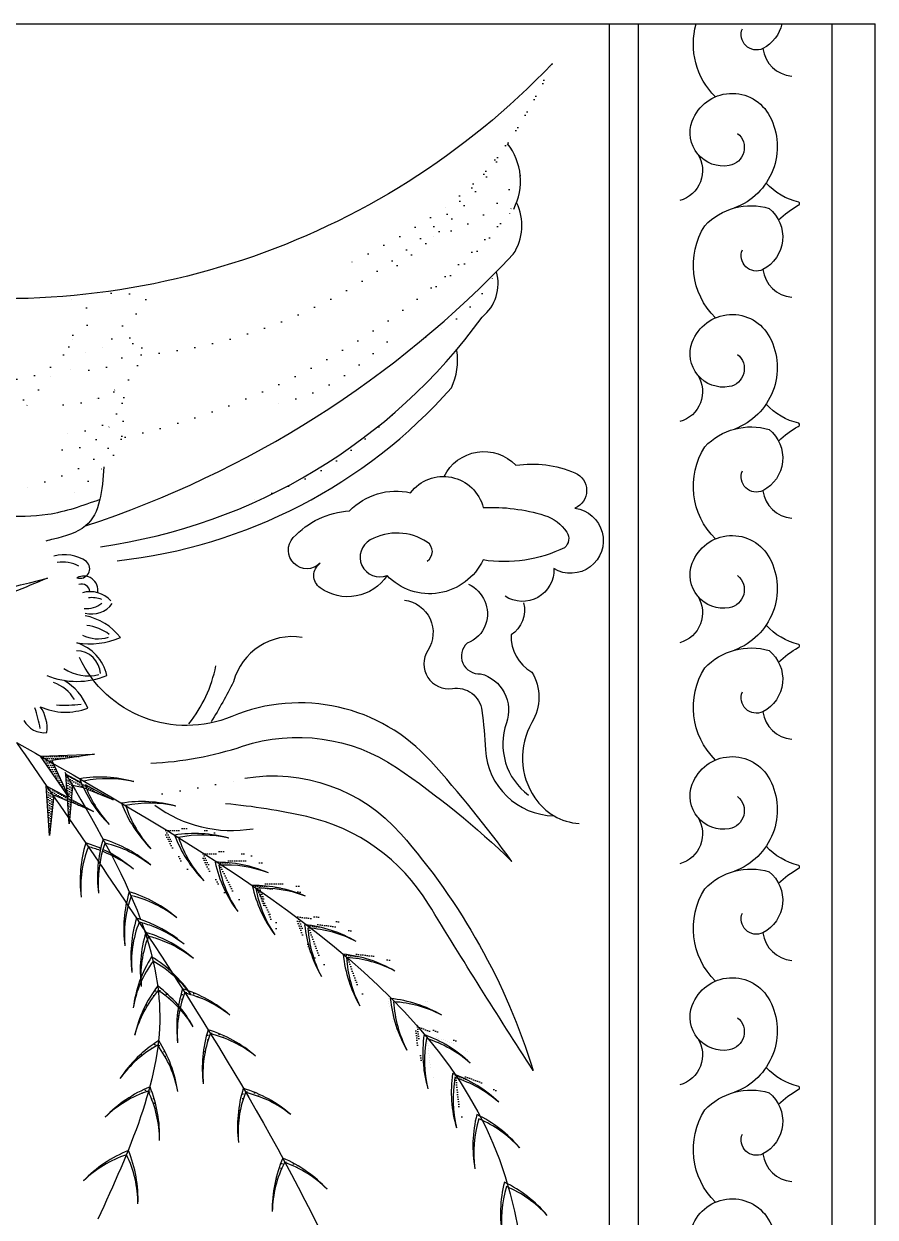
# Model space of a CAD drawing. Extents: x -66030 to 95157, y -13132 to 45879.
# Drawn here: x -37435 to -36842, y 40883 to 41715 of the extents above; entities that cross this region are included whole.
import ezdxf

# ---------------------------------------------------------------- set-up
doc = ezdxf.new("R2010")
doc.units = 0
doc.header["$LTSCALE"] = 100
doc.header["$MEASUREMENT"] = 0
doc.linetypes.add('DOT2', pattern=[0.125, 0, -0.125])
for name, color, linetype in [('3', 11, 'CONTINUOUS'), ('4', 121, 'CONTINUOUS'), ('7', 105, 'CONTINUOUS')]:
    doc.layers.add(name, color=color, linetype=linetype)

msp = doc.modelspace()

# ---------------------------------------------------------------- hatches: boundary and pattern name
at = {"layer": '3'}
h = msp.add_hatch(dxfattribs=at)
h.set_pattern_fill('DOTS', color=256, scale=24, style=0)
h.set_pattern_definition([(180, (-22481.9706, 35938.0947), (-0.75, 1.5), [0, -1.5])])
edge = h.paths.add_edge_path()
edge.add_line((-37385.97, 41206.09), (-37423.54, 41204.75))
edge.add_spline(control_points=[(-37423.54, 41204.75), (-37420.61, 41203.07), (-37417.68, 41201.39), (-37414.75, 41199.71)], knot_values=[17.314638, 17.314638, 17.314638, 17.314638, 26.346098, 26.346098, 26.346098, 26.346098], degree=3, periodic=0)
edge.add_line((-37414.75, 41199.71), (-37415.69, 41201.76))
edge.add_line((-37415.69, 41201.76), (-37385.97, 41206.09))
edge = h.paths.add_edge_path()
edge.add_spline(control_points=[(-37414.75, 41199.71), (-37417.68, 41201.39), (-37420.61, 41203.07), (-37423.54, 41204.75)], knot_values=[17.314638, 17.314638, 17.314638, 17.314638, 26.346098, 26.346098, 26.346098, 26.346098], degree=3, periodic=0)
edge.add_line((-37423.54, 41204.75), (-37403.97, 41176.09))
edge.add_line((-37403.97, 41176.09), (-37414.75, 41199.71))
h = msp.add_hatch(dxfattribs=at)
h.set_pattern_fill('DOTS', color=256, scale=24, angle=30.60133, style=0)
h.set_pattern_definition([(149.398669, (-27226.3515, 29052.9089), (0.11804447, 1.67289136), [0, -1.5])])
edge = h.paths.add_edge_path()
edge.add_line((-37400.73, 41185.69), (-37400.96, 41183.44))
edge.add_spline(control_points=[(-37400.96, 41183.44), (-37402.63, 41186.38), (-37404.3, 41189.32), (-37405.96, 41192.25)], knot_values=[21.643298, 21.643298, 21.643298, 21.643298, 32.932622, 32.932622, 32.932622, 32.932622], degree=3, periodic=0)
edge.add_line((-37405.96, 41192.25), (-37372.94, 41174.29))
edge.add_line((-37372.94, 41174.29), (-37400.73, 41185.69))
edge = h.paths.add_edge_path()
edge.add_line((-37400.96, 41183.44), (-37403.7, 41157.63))
edge.add_line((-37403.7, 41157.63), (-37405.96, 41192.25))
edge.add_spline(control_points=[(-37405.96, 41192.25), (-37404.3, 41189.32), (-37402.63, 41186.38), (-37400.96, 41183.44)], knot_values=[21.643298, 21.643298, 21.643298, 21.643298, 32.932622, 32.932622, 32.932622, 32.932622], degree=3, periodic=0)
h = msp.add_hatch(dxfattribs=at)
h.set_pattern_fill('DOTS', color=256, scale=24, angle=30.60133, style=0)
h.set_pattern_definition([(149.398669, (-27240.0306, 29044.8637), (0.11804447, 1.67289136), [0, -1.5])])
edge = h.paths.add_edge_path()
edge.add_line((-37414.41, 41177.64), (-37414.64, 41175.4))
edge.add_spline(control_points=[(-37414.64, 41175.4), (-37416.31, 41178.33), (-37417.97, 41181.27), (-37419.64, 41184.21)], knot_values=[21.643298, 21.643298, 21.643298, 21.643298, 32.932622, 32.932622, 32.932622, 32.932622], degree=3, periodic=0)
edge.add_line((-37419.64, 41184.21), (-37386.62, 41166.24))
edge.add_line((-37386.62, 41166.24), (-37414.41, 41177.64))
edge = h.paths.add_edge_path()
edge.add_line((-37414.64, 41175.4), (-37417.38, 41149.58))
edge.add_line((-37417.38, 41149.58), (-37419.64, 41184.21))
edge.add_spline(control_points=[(-37419.64, 41184.21), (-37417.97, 41181.27), (-37416.31, 41178.33), (-37414.64, 41175.4)], knot_values=[21.643298, 21.643298, 21.643298, 21.643298, 32.932622, 32.932622, 32.932622, 32.932622], degree=3, periodic=0)
h = msp.add_hatch(dxfattribs=at)
h.set_pattern_fill('DOTS', color=256, scale=24, style=0)
h.set_pattern_definition([(180, (-22452.471, 35919.4112), (-0.75, 1.5), [0, -1.5])])
edge = h.paths.add_edge_path()
edge.add_arc((-37218.28, 41155.7), 83.82, 198.26857, 198.37252)
edge.add_spline(control_points=[(-37297.83, 41129.28), (-37298.79, 41129.87), (-37299.75, 41130.47), (-37300.72, 41131.06)], knot_values=[143.500946, 143.500946, 143.500946, 143.500946, 147.381774, 147.381774, 147.381774, 147.381774], degree=3, periodic=0)
edge.add_arc((-37286.66, 41041.97), 90.19, 434.74373, 458.96341, ccw=False)
edge.add_arc((-37281.42, 41046.98), 84.07, 437.29076, 461.28657)
edge = h.paths.add_edge_path()
edge.add_arc((-37216.32, 41162.87), 90.19, 200.64896, 224.86864, ccw=False)
edge.add_spline(control_points=[(-37300.72, 41131.06), (-37299.75, 41130.47), (-37298.79, 41129.87), (-37297.83, 41129.28)], knot_values=[143.500946, 143.500946, 143.500946, 143.500946, 147.381774, 147.381774, 147.381774, 147.381774], degree=3, periodic=0)
edge.add_arc((-37218.28, 41155.7), 83.82, 198.37252, 222.3398)
edge = h.paths.add_edge_path()
edge.add_spline(control_points=[(-37334.77, 41151.65), (-37335.72, 41152.21), (-37336.67, 41152.78), (-37337.62, 41153.34)], knot_values=[94.626759, 94.626759, 94.626759, 94.626759, 98.362164, 98.362164, 98.362164, 98.362164], degree=3, periodic=0)
edge.add_arc((-37323.57, 41064.25), 90.19, 434.74373, 458.96341, ccw=False)
edge.add_arc((-37318.33, 41069.26), 84.07, 437.29076, 461.31908)
edge = h.paths.add_edge_path()
edge.add_spline(control_points=[(-37337.62, 41153.34), (-37336.67, 41152.78), (-37335.72, 41152.21), (-37334.77, 41151.65)], knot_values=[94.626759, 94.626759, 94.626759, 94.626759, 98.362164, 98.362164, 98.362164, 98.362164], degree=3, periodic=0)
edge.add_arc((-37255.18, 41177.97), 83.82, 198.30175, 222.3398)
edge.add_arc((-37253.22, 41185.15), 90.19, 200.64896, 224.86864, ccw=False)
h = msp.add_hatch(dxfattribs=at)
h.set_pattern_fill('DOTS', color=256, scale=24, style=0)
h.set_pattern_definition([(180, (-22426.6256, 35903.2132), (-0.75, 1.5), [0, -1.5])])
edge = h.paths.add_edge_path()
edge.add_arc((-37192.44, 41139.5), 83.82, 198.26857, 198.37252)
edge.add_spline(control_points=[(-37271.98, 41113.08), (-37272.95, 41113.67), (-37273.91, 41114.27), (-37274.87, 41114.87)], knot_values=[143.500946, 143.500946, 143.500946, 143.500946, 147.381774, 147.381774, 147.381774, 147.381774], degree=3, periodic=0)
edge.add_arc((-37260.82, 41025.77), 90.19, 434.74373, 458.96341, ccw=False)
edge.add_arc((-37255.58, 41030.78), 84.07, 437.29076, 461.28657)
edge = h.paths.add_edge_path()
edge.add_arc((-37190.47, 41146.67), 90.19, 200.64896, 224.86864, ccw=False)
edge.add_spline(control_points=[(-37274.87, 41114.87), (-37273.91, 41114.27), (-37272.95, 41113.67), (-37271.98, 41113.08)], knot_values=[143.500946, 143.500946, 143.500946, 143.500946, 147.381774, 147.381774, 147.381774, 147.381774], degree=3, periodic=0)
edge.add_arc((-37192.44, 41139.5), 83.82, 198.37252, 222.3398)
edge = h.paths.add_edge_path()
edge.add_spline(control_points=[(-37308.92, 41135.45), (-37309.87, 41136.02), (-37310.82, 41136.58), (-37311.77, 41137.14)], knot_values=[94.626759, 94.626759, 94.626759, 94.626759, 98.362164, 98.362164, 98.362164, 98.362164], degree=3, periodic=0)
edge.add_arc((-37297.72, 41048.05), 90.19, 434.74373, 458.96341, ccw=False)
edge.add_arc((-37292.48, 41053.06), 84.07, 437.29076, 461.31908)
edge = h.paths.add_edge_path()
edge.add_spline(control_points=[(-37311.77, 41137.14), (-37310.82, 41136.58), (-37309.87, 41136.02), (-37308.92, 41135.45)], knot_values=[94.626759, 94.626759, 94.626759, 94.626759, 98.362164, 98.362164, 98.362164, 98.362164], degree=3, periodic=0)
edge.add_arc((-37229.34, 41161.78), 83.82, 198.30175, 222.3398)
edge.add_arc((-37227.38, 41168.95), 90.19, 200.64896, 224.86864, ccw=False)
h = msp.add_hatch(dxfattribs=at)
h.set_pattern_fill('DOTS', color=256, scale=24, angle=6.68153, style=0)
h.set_pattern_definition([(173.318469, (-23097.316, 34183.5413), (-0.57038027, 1.57707525), [0, -1.5])])
edge = h.paths.add_edge_path()
edge.add_arc((-37153.59, 41102.27), 83.82, 191.58704, 191.69099)
edge.add_spline(control_points=[(-37235.68, 41085.29), (-37236.56, 41085.99), (-37237.45, 41086.7), (-37238.34, 41087.4)], knot_values=[143.500946, 143.500946, 143.500946, 143.500946, 147.381774, 147.381774, 147.381774, 147.381774], degree=3, periodic=0)
edge.add_arc((-37234.74, 40997.28), 90.19, 428.0622, 452.28188, ccw=False)
edge.add_arc((-37228.96, 41001.64), 84.07, 430.60923, 454.60504)
edge = h.paths.add_edge_path()
edge.add_arc((-37150.81, 41109.17), 90.19, 193.96743, 218.18711, ccw=False)
edge.add_spline(control_points=[(-37238.34, 41087.4), (-37237.45, 41086.7), (-37236.56, 41085.99), (-37235.68, 41085.29)], knot_values=[143.500946, 143.500946, 143.500946, 143.500946, 147.381774, 147.381774, 147.381774, 147.381774], degree=3, periodic=0)
edge.add_arc((-37153.59, 41102.27), 83.82, 191.69099, 215.65827)
edge = h.paths.add_edge_path()
edge.add_spline(control_points=[(-37269.76, 41111.81), (-37270.64, 41112.48), (-37271.52, 41113.15), (-37272.4, 41113.82)], knot_values=[94.626759, 94.626759, 94.626759, 94.626759, 98.362164, 98.362164, 98.362164, 98.362164], degree=3, periodic=0)
edge.add_arc((-37268.81, 41023.7), 90.19, 428.0622, 452.28188, ccw=False)
edge.add_arc((-37263.02, 41028.06), 84.07, 430.60923, 454.63754)
edge = h.paths.add_edge_path()
edge.add_spline(control_points=[(-37272.4, 41113.82), (-37271.52, 41113.15), (-37270.64, 41112.48), (-37269.76, 41111.81)], knot_values=[94.626759, 94.626759, 94.626759, 94.626759, 98.362164, 98.362164, 98.362164, 98.362164], degree=3, periodic=0)
edge.add_arc((-37187.66, 41128.69), 83.82, 191.62021, 215.65827)
edge.add_arc((-37184.87, 41135.59), 90.19, 193.96743, 218.18711, ccw=False)
h = msp.add_hatch(dxfattribs=at)
h.set_pattern_fill('DOTS', color=256, scale=24, angle=6.68153, style=0)
h.set_pattern_definition([(173.318469, (-23070.4607, 34162.9708), (-0.57038027, 1.57707525), [0, -1.5])])
edge = h.paths.add_edge_path()
edge.add_arc((-37126.74, 41081.7), 83.82, 191.58704, 191.69099)
edge.add_spline(control_points=[(-37208.82, 41064.72), (-37209.71, 41065.42), (-37210.59, 41066.12), (-37211.48, 41066.83)], knot_values=[143.500946, 143.500946, 143.500946, 143.500946, 147.381774, 147.381774, 147.381774, 147.381774], degree=3, periodic=0)
edge.add_arc((-37207.89, 40976.71), 90.19, 428.0622, 452.28188, ccw=False)
edge.add_arc((-37202.1, 40981.07), 84.07, 430.60923, 454.60504)
edge = h.paths.add_edge_path()
edge.add_arc((-37123.95, 41088.6), 90.19, 193.96743, 218.18711, ccw=False)
edge.add_spline(control_points=[(-37211.48, 41066.83), (-37210.59, 41066.12), (-37209.71, 41065.42), (-37208.82, 41064.72)], knot_values=[143.500946, 143.500946, 143.500946, 143.500946, 147.381774, 147.381774, 147.381774, 147.381774], degree=3, periodic=0)
edge.add_arc((-37126.74, 41081.7), 83.82, 191.69099, 215.65827)
edge = h.paths.add_edge_path()
edge.add_spline(control_points=[(-37242.9, 41091.24), (-37243.78, 41091.91), (-37244.66, 41092.58), (-37245.54, 41093.25)], knot_values=[94.626759, 94.626759, 94.626759, 94.626759, 98.362164, 98.362164, 98.362164, 98.362164], degree=3, periodic=0)
edge.add_arc((-37241.95, 41003.13), 90.19, 428.0622, 452.28188, ccw=False)
edge.add_arc((-37236.16, 41007.49), 84.07, 430.60923, 454.63754)
edge = h.paths.add_edge_path()
edge.add_spline(control_points=[(-37245.54, 41093.25), (-37244.66, 41092.58), (-37243.78, 41091.91), (-37242.9, 41091.24)], knot_values=[94.626759, 94.626759, 94.626759, 94.626759, 98.362164, 98.362164, 98.362164, 98.362164], degree=3, periodic=0)
edge.add_arc((-37160.8, 41108.12), 83.82, 191.62021, 215.65827)
edge.add_arc((-37158.02, 41115.02), 90.19, 193.96743, 218.18711, ccw=False)
h = msp.add_hatch(dxfattribs=at)
h.set_pattern_fill('DOTS', color=256, scale=48, angle=-6.31008, style=0)
h.set_pattern_definition([(186.310077, (-22014.153, 37620.2256), (-1.8206398, 2.81696125), [0, -3])])
edge = h.paths.add_edge_path()
edge.add_arc((-37270.1, 40990.1), 90.19, 502.82179, 527.04147, ccw=False)
edge.add_spline(control_points=[(-37341.97, 41044.61), (-37341.86, 41043.78), (-37341.73, 41042.7), (-37341.61, 41041.63), (-37341.58, 41041.38)], knot_values=[224.43143, 224.43143, 224.43143, 224.43143, 227.749414, 228.726284, 228.726284, 228.726284, 228.726284], degree=3, periodic=0)
edge.add_arc((-37280.66, 40989.3), 80.15, 499.4721, 524.78883)
edge = h.paths.add_edge_path()
edge.add_spline(control_points=[(-37341.58, 41041.38), (-37341.61, 41041.63), (-37341.73, 41042.7), (-37341.86, 41043.78), (-37341.97, 41044.61)], knot_values=[224.43143, 224.43143, 224.43143, 224.43143, 225.4083, 228.726284, 228.726284, 228.726284, 228.726284], degree=3, periodic=0)
edge.add_arc((-37396.07, 40972.44), 90.19, 388.92144, 413.14112, ccw=False)
edge.add_arc((-37384.33, 40975.62), 78.44, 391.03637, 416.9714)
h = msp.add_hatch(dxfattribs=at)
h.set_pattern_fill('DOTS', color=256, scale=48, angle=-26.21502, style=0)
h.set_pattern_definition([(206.215019, (-21746.671, 43041.233), (-2.670937, 2.0288163), [0, -3])])
edge = h.paths.add_edge_path()
edge.add_arc((-37238.52, 41015.74), 90.19, 522.72673, 546.94641, ccw=False)
edge.add_spline(control_points=[(-37324.65, 41042.52), (-37324.26, 41041.78), (-37323.77, 41040.81), (-37323.29, 41039.84), (-37323.19, 41039.62)], knot_values=[224.43143, 224.43143, 224.43143, 224.43143, 227.749414, 228.726284, 228.726284, 228.726284, 228.726284], degree=3, periodic=0)
edge.add_arc((-37248.17, 41011.39), 80.15, 519.37704, 544.69377)
edge = h.paths.add_edge_path()
edge.add_spline(control_points=[(-37323.19, 41039.62), (-37323.29, 41039.84), (-37323.77, 41040.81), (-37324.26, 41041.78), (-37324.65, 41042.52)], knot_values=[224.43143, 224.43143, 224.43143, 224.43143, 225.4083, 228.726284, 228.726284, 228.726284, 228.726284], degree=3, periodic=0)
edge.add_arc((-37350.95, 40956.25), 90.19, 408.82638, 433.04606, ccw=False)
edge.add_arc((-37341, 40963.23), 78.44, 410.94131, 436.87634)
h = msp.add_hatch(dxfattribs=at)
h.set_pattern_fill('DOTS', color=256, scale=48, angle=-26.21502, style=0)
h.set_pattern_definition([(206.215019, (-21728.8413, 43012.7833), (-2.670937, 2.0288163), [0, -3])])
edge = h.paths.add_edge_path()
edge.add_arc((-37220.69, 40987.29), 90.19, 522.72673, 546.94641, ccw=False)
edge.add_spline(control_points=[(-37306.82, 41014.07), (-37306.43, 41013.33), (-37305.94, 41012.36), (-37305.47, 41011.39), (-37305.36, 41011.17)], knot_values=[224.43143, 224.43143, 224.43143, 224.43143, 227.749414, 228.726284, 228.726284, 228.726284, 228.726284], degree=3, periodic=0)
edge.add_arc((-37230.34, 40982.94), 80.15, 519.37704, 544.69377)
edge = h.paths.add_edge_path()
edge.add_spline(control_points=[(-37305.36, 41011.17), (-37305.47, 41011.39), (-37305.94, 41012.36), (-37306.43, 41013.33), (-37306.82, 41014.07)], knot_values=[224.43143, 224.43143, 224.43143, 224.43143, 225.4083, 228.726284, 228.726284, 228.726284, 228.726284], degree=3, periodic=0)
edge.add_arc((-37333.12, 40927.8), 90.19, 408.82638, 433.04606, ccw=False)
edge.add_arc((-37323.17, 40934.78), 78.44, 410.94131, 436.87634)
h = msp.add_hatch(dxfattribs=at)
h.set_pattern_fill('DOTS', color=256, scale=24, angle=20.44875, style=0)
h.set_pattern_definition([(159.55125, (-25043.508, 30912.5485), (-0.17868468, 1.66750466), [0, -1.5])])
edge = h.paths.add_edge_path()
edge.add_arc((-37049.45, 40977.59), 83.82, 177.81982, 177.92377)
edge.add_spline(control_points=[(-37133.22, 40980.63), (-37133.91, 40981.52), (-37134.61, 40982.42), (-37135.3, 40983.31)], knot_values=[143.500946, 143.500946, 143.500946, 143.500946, 147.381774, 147.381774, 147.381774, 147.381774], degree=3, periodic=0)
edge.add_arc((-37153.26, 40894.92), 90.19, 414.29498, 438.51466, ccw=False)
edge.add_arc((-37146.6, 40897.79), 84.07, 416.84201, 440.83782)
edge = h.paths.add_edge_path()
edge.add_arc((-37045.11, 40983.63), 90.19, 180.20021, 204.41989, ccw=False)
edge.add_spline(control_points=[(-37135.3, 40983.31), (-37134.61, 40982.42), (-37133.91, 40981.52), (-37133.22, 40980.63)], knot_values=[143.500946, 143.500946, 143.500946, 143.500946, 147.381774, 147.381774, 147.381774, 147.381774], degree=3, periodic=0)
edge.add_arc((-37049.45, 40977.59), 83.82, 177.92377, 201.89105)
edge = h.paths.add_edge_path()
edge.add_spline(control_points=[(-37160.01, 41014.5), (-37160.71, 41015.36), (-37161.4, 41016.22), (-37162.09, 41017.08)], knot_values=[94.626759, 94.626759, 94.626759, 94.626759, 98.362164, 98.362164, 98.362164, 98.362164], degree=3, periodic=0)
edge.add_arc((-37180.05, 40928.69), 90.19, 414.29498, 438.51466, ccw=False)
edge.add_arc((-37173.4, 40931.55), 84.07, 416.84201, 440.87033)
edge = h.paths.add_edge_path()
edge.add_spline(control_points=[(-37162.09, 41017.08), (-37161.4, 41016.22), (-37160.71, 41015.36), (-37160.01, 41014.5)], knot_values=[94.626759, 94.626759, 94.626759, 94.626759, 98.362164, 98.362164, 98.362164, 98.362164], degree=3, periodic=0)
edge.add_arc((-37076.25, 41011.36), 83.82, 177.853, 201.89105)
edge.add_arc((-37071.9, 41017.39), 90.19, 180.20021, 204.41989, ccw=False)
h = msp.add_hatch(dxfattribs=at)
h.set_pattern_fill('DOTS', color=256, scale=48, angle=14.15854, style=0)
h.set_pattern_definition([(165.841459, (-24178.6518, 32438.2358), (-0.7206164, 3.27577656), [0, -3])])
edge = h.paths.add_edge_path()
edge.add_arc((-37292.97, 40930.27), 90.19, 482.35317, 506.57285, ccw=False)
edge.add_spline(control_points=[(-37341.24, 41006.46), (-37341.43, 41005.65), (-37341.68, 41004.6), (-37341.94, 41003.54), (-37342, 41003.31)], knot_values=[224.43143, 224.43143, 224.43143, 224.43143, 227.749414, 228.726284, 228.726284, 228.726284, 228.726284], degree=3, periodic=0)
edge.add_arc((-37303.14, 40933.21), 80.15, 479.00348, 504.32021)
edge = h.paths.add_edge_path()
edge.add_spline(control_points=[(-37342, 41003.31), (-37341.94, 41003.54), (-37341.68, 41004.6), (-37341.43, 41005.65), (-37341.24, 41006.46)], knot_values=[224.43143, 224.43143, 224.43143, 224.43143, 225.4083, 228.726284, 228.726284, 228.726284, 228.726284], degree=3, periodic=0)
edge.add_arc((-37417.16, 40957.77), 90.19, 368.45282, 392.6725, ccw=False)
edge.add_arc((-37405.06, 40956.65), 78.44, 370.56775, 396.50278)
h = msp.add_hatch(dxfattribs=at)
h.set_pattern_fill('DOTS', color=256, scale=48, angle=24.64507, style=0)
h.set_pattern_definition([(155.354935, (-25963.983, 30153.459), (-0.1123752, 3.35221894), [0, -3])])
edge = h.paths.add_edge_path()
edge.add_arc((-37313.68, 40890.52), 90.19, 471.86664, 496.08632, ccw=False)
edge.add_spline(control_points=[(-37347.27, 40974.22), (-37347.61, 40973.46), (-37348.05, 40972.47), (-37348.5, 40971.48), (-37348.6, 40971.26)], knot_values=[224.43143, 224.43143, 224.43143, 224.43143, 227.749414, 228.726284, 228.726284, 228.726284, 228.726284], degree=3, periodic=0)
edge.add_arc((-37323.15, 40895.26), 80.15, 468.51695, 493.83369)
edge = h.paths.add_edge_path()
edge.add_spline(control_points=[(-37348.6, 40971.26), (-37348.5, 40971.48), (-37348.05, 40972.47), (-37347.61, 40973.46), (-37347.27, 40974.22)], knot_values=[224.43143, 224.43143, 224.43143, 224.43143, 225.4083, 228.726284, 228.726284, 228.726284, 228.726284], degree=3, periodic=0)
edge.add_arc((-37430.79, 40940.17), 90.19, 357.9663, 382.18598, ccw=False)
edge.add_arc((-37419.09, 40936.85), 78.44, 360.08123, 386.01626)
h = msp.add_hatch(dxfattribs=at)
h.set_pattern_fill('DOTS', color=256, scale=48, angle=-26.21502, style=0)
h.set_pattern_definition([(206.215019, (-21704.303, 42971.9532), (-2.670937, 2.0288163), [0, -3])])
edge = h.paths.add_edge_path()
edge.add_arc((-37196.16, 40946.46), 90.19, 522.72673, 546.94641, ccw=False)
edge.add_spline(control_points=[(-37282.28, 40973.24), (-37281.9, 40972.5), (-37281.41, 40971.53), (-37280.93, 40970.56), (-37280.82, 40970.34)], knot_values=[224.43143, 224.43143, 224.43143, 224.43143, 227.749414, 228.726284, 228.726284, 228.726284, 228.726284], degree=3, periodic=0)
edge.add_arc((-37205.81, 40942.11), 80.15, 519.37704, 544.69377)
edge = h.paths.add_edge_path()
edge.add_spline(control_points=[(-37280.82, 40970.34), (-37280.93, 40970.56), (-37281.41, 40971.53), (-37281.9, 40972.5), (-37282.28, 40973.24)], knot_values=[224.43143, 224.43143, 224.43143, 224.43143, 225.4083, 228.726284, 228.726284, 228.726284, 228.726284], degree=3, periodic=0)
edge.add_arc((-37308.58, 40886.97), 90.19, 408.82638, 433.04606, ccw=False)
edge.add_arc((-37298.63, 40893.95), 78.44, 410.94131, 436.87634)
h = msp.add_hatch(dxfattribs=at)
h.set_pattern_fill('DOTS', color=256, scale=48, angle=-20.20222, style=0)
h.set_pattern_definition([(200.20222, (-21553.156, 41280.4877), (-2.44372316, 2.29743707), [0, -3])])
edge = h.paths.add_edge_path()
edge.add_arc((-37171.95, 40888.92), 90.19, 516.71393, 540.93361, ccw=False)
edge.add_spline(control_points=[(-37254.8, 40924.57), (-37254.49, 40923.79), (-37254.11, 40922.78), (-37253.73, 40921.77), (-37253.65, 40921.53)], knot_values=[224.43143, 224.43143, 224.43143, 224.43143, 227.749414, 228.726284, 228.726284, 228.726284, 228.726284], degree=3, periodic=0)
edge.add_arc((-37182.01, 40885.6), 80.15, 513.36424, 538.68097)
edge = h.paths.add_edge_path()
edge.add_spline(control_points=[(-37253.65, 40921.53), (-37253.73, 40921.77), (-37254.11, 40922.78), (-37254.49, 40923.79), (-37254.8, 40924.57)], knot_values=[224.43143, 224.43143, 224.43143, 224.43143, 225.4083, 228.726284, 228.726284, 228.726284, 228.726284], degree=3, periodic=0)
edge.add_arc((-37289.99, 40841.53), 90.19, 402.81358, 427.03327, ccw=False)
edge.add_arc((-37279.36, 40847.43), 78.44, 404.92852, 430.86355)

# ---------------------------------------------------------------- linework, layer by layer
at = {"layer": '3', "linetype": 'ByBlock'}
for p, q in [((-37007.02, 39815.29), (-37007.02, 41715.29)), ((-36872.02, 39315.29), (-36872.02, 41715.29))]:
    msp.add_line(p, q, dxfattribs=at)
at = {"layer": '3'}
for p, q in [((-37181.45, 41037.27), (-37181.45, 41037.27)), ((-37180.05, 41036.75), (-37180.05, 41036.75)), ((-37181.27, 41035.6), (-37181.27, 41035.6)), ((-37181.09, 41033.94), (-37181.09, 41033.94)), ((-37180.91, 41032.27), (-37180.91, 41032.27)), ((-37180.74, 41030.6), (-37180.74, 41030.6)), ((-37179.87, 41035.08), (-37179.87, 41035.08)), ((-37155.46, 41033.98), (-37155.46, 41033.98)), ((-37154.06, 41033.46), (-37154.06, 41033.46)), ((-37178.62, 41023.41), (-37178.62, 41023.41)), ((-37178.44, 41021.74), (-37178.44, 41021.74)), ((-37178.26, 41020.07), (-37178.26, 41020.07)), ((-37176.14, 41012.88), (-37176.14, 41012.88)), ((-37154.19, 41009.5), (-37154.19, 41009.5)), ((-37154.01, 41007.83), (-37154.01, 41007.83)), ((-37153.83, 41006.16), (-37153.83, 41006.16)), ((-37153.65, 41004.49), (-37153.65, 41004.49)), ((-37153.47, 41002.83), (-37153.47, 41002.83)), ((-37152.78, 41008.97), (-37152.78, 41008.97)), ((-37151.38, 41008.45), (-37151.38, 41008.45)), ((-37149.97, 41007.92), (-37149.97, 41007.92)), ((-37148.57, 41007.4), (-37148.57, 41007.4)), ((-37147.34, 41008.54), (-37147.34, 41008.54)), ((-37147.16, 41006.88), (-37147.16, 41006.88)), ((-37145.93, 41008.02), (-37145.93, 41008.02)), ((-37144.53, 41007.5), (-37144.53, 41007.5)), ((-37143.12, 41006.97), (-37143.12, 41006.97)), ((-37141.72, 41006.45), (-37141.72, 41006.45)), ((-37140.31, 41005.92), (-37140.31, 41005.92)), ((-37138.91, 41005.4), (-37138.91, 41005.4)), ((-37137.5, 41004.88), (-37137.5, 41004.88)), ((-37136.09, 41004.35), (-37136.09, 41004.35)), ((-37153.29, 41001.16), (-37153.29, 41001.16)), ((-37153.11, 40999.49), (-37153.11, 40999.49)), ((-37152.94, 40997.82), (-37152.94, 40997.82)), ((-37152.76, 40996.16), (-37152.76, 40996.16)), ((-37152.58, 40994.49), (-37152.58, 40994.49)), ((-37127.48, 40999.54), (-37127.48, 40999.54)), ((-37126.08, 40999.02), (-37126.08, 40999.02)), ((-37152.4, 40992.82), (-37152.4, 40992.82)), ((-37152.22, 40991.15), (-37152.22, 40991.15)), ((-37152.04, 40989.49), (-37152.04, 40989.49)), ((-37151.86, 40987.82), (-37151.86, 40987.82)), ((-37149.74, 40980.62), (-37149.74, 40980.62))]:
    msp.add_line(p, q, dxfattribs=at)
at = {"layer": '3', "linetype": 'ByBlock'}
for points in [[(-36953.31, 41664.45, -0.274307), (-36966.71, 41715.29)], [(-36907.02, 41715.29, -0.221563), (-36920.22, 41698.09, -0.684593), (-36934.52, 41711.9)], [(-36937.82, 41638.93, -0.640234), (-36943.77, 41616.5, -0.57945), (-36969.53, 41647.51, -0.650063), (-36915.36, 41650.8, -0.450658), (-36939.98, 41586.96)], [(-36965.63, 41624.54, -0.499383), (-36978.11, 41592.09)], [(-36909.3, 41578.56, -0.063562), (-36895.55, 41588.79, 0.662483), (-36895.21, 41590.96, -0.150211), (-36917.99, 41604.3)], [(-36953.31, 41510.34, -0.352919), (-36960.71, 41574.58, -0.28373), (-36915.84, 41586.6, -0.538728), (-36920.22, 41543.97, -0.684593), (-36934.52, 41557.78)], [(-36937.82, 41484.81, -0.640234), (-36943.77, 41462.38, -0.57945), (-36969.53, 41493.39, -0.650063), (-36915.36, 41496.69, -0.450658), (-36939.98, 41432.84)], [(-36965.63, 41470.42, -0.499383), (-36978.11, 41437.97)], [(-36909.3, 41424.44, -0.063562), (-36895.55, 41434.67, 0.662483), (-36895.21, 41436.84, -0.150211), (-36917.99, 41450.18)], [(-36953.31, 41356.22, -0.352919), (-36960.71, 41420.46, -0.28373), (-36915.84, 41432.49, -0.538728), (-36920.22, 41389.85, -0.684593), (-36934.52, 41403.66)], [(-37142.37, 41399.75, -0.521193), (-37092.33, 41407.59, -0.139491), (-37051.25, 41402.34, -0.659865), (-37051.25, 41377.62, -1.230688), (-37065.92, 41335.52, -0.615141), (-37099.83, 41316.29)], [(-37154.13, 41340.79, 0.539459), (-37154.13, 41354, 0.277953), (-37193.8, 41355.55, 0.937698), (-37182.13, 41330.69, -0.427407), (-37228.8, 41322.14, -0.510544), (-37228.8, 41339.23, -0.978179), (-37247.47, 41357.1, -0.194339), (-37208.36, 41375.78, -0.26096), (-37165.77, 41388.42, -0.629049), (-37115.13, 41378.08, -0.087167), (-37072.46, 41372.64, -0.172879), (-37056.9, 41360.99, -0.380736), (-37058.46, 41350.11, -0.155744), (-37115.24, 41341.57, -0.525493), (-37182.13, 41330.69)], [(-36937.82, 41330.69, -0.640234), (-36943.77, 41308.26, -0.57945), (-36969.53, 41339.27, -0.650063), (-36915.36, 41342.57, -0.450658), (-36939.98, 41278.72)], [(-37125.47, 41324.72, -0.385537), (-37113.47, 41296.48, -0.229756), (-37126.32, 41283.64, 0.716813), (-37116.9, 41262.25, -0.4365), (-37098.91, 41228.02, 0.328983), (-37083.48, 41177.52)], [(-37170.02, 41313.6, -0.552292), (-37153.74, 41278.51, 0.646844), (-37136.61, 41251.98, -0.419237), (-37116.04, 41236.57, -0.020155), (-37113.47, 41209.19, 0.393976), (-37065.76, 41163.21)], [(-37087, 41311.72, -0.325349), (-37095.75, 41289.34, 0.27927), (-37081.35, 41263.45, -0.281055), (-37081.35, 41228.22, 0.285186), (-37079.19, 41175.72, 0.227788), (-37048.24, 41157.75)], [(-36965.63, 41316.3, -0.499383), (-36978.11, 41283.85)], [(-36909.3, 41270.33, -0.063562), (-36895.55, 41280.55, 0.662483), (-36895.21, 41282.73, -0.150211), (-36917.99, 41296.06)], [(-36953.31, 41202.1, -0.352919), (-36960.71, 41266.34, -0.28373), (-36915.84, 41278.37, -0.538728), (-36920.22, 41235.73, -0.684593), (-36934.52, 41249.54)], [(-36937.82, 41176.58, -0.640234), (-36943.77, 41154.14, -0.57945), (-36969.53, 41185.15, -0.650063), (-36915.36, 41188.45, -0.450658), (-36939.98, 41124.6)], [(-36965.63, 41162.18, -0.499383), (-36978.11, 41129.73)], [(-36909.3, 41116.21, -0.063562), (-36895.55, 41126.43, 0.662483), (-36895.21, 41128.61, -0.150211), (-36917.99, 41141.95)], [(-36953.31, 41047.98, -0.352919), (-36960.71, 41112.23, -0.28373), (-36915.84, 41124.25, -0.538728), (-36920.22, 41081.62, -0.684593), (-36934.52, 41095.43)], [(-36937.82, 41022.46, -0.640234), (-36943.77, 41000.03, -0.57945), (-36969.53, 41031.03, -0.650063), (-36915.36, 41034.33, -0.450658), (-36939.98, 40970.49)], [(-36965.63, 41008.07, -0.499383), (-36978.11, 40975.62)], [(-36909.3, 40962.09, -0.063562), (-36895.55, 40972.32, 0.662483), (-36895.21, 40974.49, -0.150211), (-36917.99, 40987.83)], [(-36953.31, 40893.86, -0.352919), (-36960.71, 40958.11, -0.28373), (-36915.84, 40970.13, -0.538728), (-36920.22, 40927.5, -0.684593), (-36934.52, 40941.31)], [(-36937.82, 40868.34, -0.640234), (-36943.77, 40845.91, -0.57945), (-36969.53, 40876.92, -0.650063), (-36915.36, 40880.21, -0.450658), (-36939.98, 40816.37)]]:
    msp.add_lwpolyline(points, format="xyb", dxfattribs=at)
at = {"layer": '3'}
for points in [[(-37423.54, 41204.75), (-37385.97, 41206.09), (-37415.69, 41201.76), (-37403.97, 41176.09), (-37423.54, 41204.75)], [(-37405.96, 41192.25), (-37395.24, 41186.42)], [(-37393.64, 41182.78), (-37401.29, 41184.29), (-37403.7, 41157.63), (-37405.96, 41192.25)], [(-37419.64, 41184.21), (-37404.92, 41176.2)], [(-37404.75, 41173.68), (-37414.41, 41177.64), (-37417.38, 41149.58), (-37419.64, 41184.21)], [(-37392.6, 41184.98), (-37372.94, 41174.29), (-37391.39, 41181.85)], [(-37401.91, 41174.56), (-37386.62, 41166.24), (-37402.12, 41172.6)]]:
    msp.add_lwpolyline(points, dxfattribs=at)
at = {"layer": '3', "linetype": 'ByBlock'}
for centre, radius, start, end in [((-36898.29, 41700.94), 22.11, 187.41525, 265.12216), ((-36898.29, 41546.82), 22.11, 187.41525, 265.12216), ((-38642.02, 40090.96), 1320, 347.94519, 192.05481), ((-36898.29, 41392.7), 22.11, 187.41525, 265.12216), ((-36898.29, 41238.59), 22.11, 187.41525, 265.12216), ((-37290.45, 41243.08), 90.11, 233.57005, 279.56319), ((-36898.29, 41084.47), 22.11, 187.41525, 265.12216), ((-36898.29, 40930.35), 22.11, 187.41525, 265.12216)]:
    msp.add_arc(centre, radius, start, end, dxfattribs=at)
at = {"layer": '3', "linetype": 'DOT2'}
for centre, radius, start, end in [((-37383.52, 41830.39), 347.22, 274.96902, 335.68163), ((-37319.48, 41754.58), 253.02, 304.77572, 330.95588), ((-37477.64, 41929.58), 514.99, 282.68344, 318.18395), ((-37261.69, 41693.83), 197.65, 305.16092, 327.80868), ((-37197.44, 41592.38), 104.37, 293.74033, 330.47385), ((-37402.48, 41510.77), 12.64, 276.54668, 104.71487), ((-37443.38, 41513.55), 46, 242.59799, 342.56483), ((-37391.77, 41506.85), 20.72, 234.31348, 327.96872), ((-37457, 41496.11), 48.07, 251.54529, 340.18355), ((-37408.52, 41519.99), 70.24, 270.53416, 311.06305), ((-37484.9, 41487.07), 64.15, 267.64624, 333.10357), ((-37407.59, 41457.97), 39.6, 268.49199, 338.60251), ((-37697.08, 43345.79), 2196.65, 279.38702, 281.01576)]:
    msp.add_arc(centre, radius, start, end, dxfattribs=at)
at = {"layer": '3'}
for centre, radius, start, end in [((-37617.87, 42049.9), 720.82, 288.24294, 316.59945), ((-37408.57, 41314.52), 25.56, 62.89141, 97.56438), ((-37394.83, 41319.05), 5.69, 4.1168, 111.47626), ((-37391.61, 41325.16), 17.44, 264.46185, 308.02565), ((-37387.34, 41298.2), 17.08, 67.73734, 99.59574), ((-37395.67, 41262.23), 33.96, 53.96557, 82.47388), ((-37383.31, 41311.28), 24.69, 243.49763, 286.71467), ((-37398.6, 41261.61), 16.71, 2.34007, 89.53994), ((-37390.57, 41290.52), 29.74, 235.83447, 284.86599), ((-37422.76, 41231.26), 26.15, 29.62134, 71.63751), ((-37523.82, 41206.69), 101.47, 9.83245, 18.26887), ((-37406.24, 41317.79), 77.47, 265.40044, 278.06721), ((-37382.24, 41099.98), 90.19, 74.74373, 98.96341), ((-37311.89, 41220.88), 90.19, 200.64896, 224.86864), ((-37377, 41104.99), 84.07, 77.29076, 101.28657), ((-37313.85, 41213.7), 83.82, 200.03761, 222.3398), ((-37353.07, 41082.93), 90.19, 74.74373, 98.96341), ((-37282.72, 41203.83), 90.19, 200.64896, 224.86864), ((-37347.83, 41087.94), 84.07, 77.29076, 101.28657), ((-37284.68, 41196.66), 83.82, 198.26857, 222.3398), ((-37305.8, 41118.04), 90.19, 163.09274, 187.31242), ((-37417.84, 41057.83), 90.19, 66.3958, 73.41207), ((-37293.73, 41120.71), 90.19, 163.09274, 187.31242), ((-37405.77, 41060.5), 90.19, 49.19239, 73.41207), ((-37396.28, 41066.88), 79.22, 51.37589, 77.01304), ((-37316.16, 41060.66), 90.19, 74.74373, 98.96341), ((-37245.82, 41181.55), 90.19, 200.64896, 224.86864), ((-37310.92, 41065.66), 84.07, 77.29076, 101.28657), ((-37247.78, 41174.38), 83.82, 198.26857, 222.3398), ((-37320.75, 41113.75), 74.86, 158.18273, 185.50668), ((-37410.96, 41060.09), 84.07, 69.88181, 75.73523), ((-37299.42, 41116.21), 84.07, 160.76958, 184.76539), ((-37410.96, 41060.09), 84.07, 51.73942, 68.74904), ((-37417.84, 41057.83), 90.19, 49.19239, 65.27252), ((-37300.66, 41040.61), 90.19, 66.5704, 90.79008), ((-37213.84, 41150.28), 90.19, 192.47563, 216.69531), ((-37294.76, 41044.83), 84.07, 69.11742, 93.11323), ((-37216.8, 41143.46), 83.82, 190.09523, 214.16647), ((-37274.81, 41024.42), 90.19, 66.5704, 90.79008), ((-37187.99, 41134.08), 90.19, 192.47563, 216.69531), ((-37268.92, 41028.63), 84.07, 69.11742, 93.11323), ((-37190.96, 41127.26), 83.82, 190.09523, 214.16647), ((-37275.46, 41083.97), 90.19, 163.09274, 187.31242), ((-37281.15, 41079.47), 84.07, 160.76958, 184.76539), ((-37387.51, 41023.76), 90.19, 49.19239, 73.41207), ((-37380.62, 41026.02), 84.07, 51.73942, 75.73523), ((-37270.42, 41065.55), 90.19, 163.09274, 187.31242), ((-37285.37, 41061.25), 74.86, 158.18273, 185.50668), ((-37382.46, 41005.34), 90.19, 65.27252, 73.41207), ((-37375.58, 41007.6), 84.07, 68.74904, 75.73523), ((-37375.58, 41007.6), 84.07, 51.73942, 68.74904), ((-37382.46, 41005.34), 90.19, 49.19239, 65.27252), ((-37149.81, 41096.38), 90.19, 185.79409, 210.01377), ((-37248.8, 40997.56), 90.19, 59.88887, 84.10855), ((-37263.91, 41055.7), 90.19, 163.09274, 187.31242), ((-37278.86, 41051.41), 74.86, 158.18273, 185.50668), ((-37375.95, 40995.5), 90.19, 65.27252, 73.41207), ((-37369.07, 40997.75), 84.07, 68.74904, 75.73523), ((-37375.95, 40995.5), 90.19, 49.19239, 65.27252), ((-37153.55, 41089.95), 83.82, 183.4137, 207.48494), ((-37242.46, 41001.05), 84.07, 62.43589, 86.4317), ((-37369.07, 40997.75), 84.07, 51.73942, 68.74904), ((-37269.62, 41017.37), 90.19, 148.16387, 172.38355), ((-37285.17, 41017.07), 74.86, 143.25387, 170.57781), ((-37393.39, 40988.05), 90.19, 34.26353, 58.48321), ((-37386.16, 40988.46), 84.07, 36.81055, 60.80636), ((-37122.96, 41075.81), 90.19, 185.79409, 210.01377), ((-37221.95, 40976.99), 90.19, 59.88887, 84.10855), ((-37126.69, 41069.38), 83.82, 183.4137, 207.48494), ((-37215.6, 40980.48), 84.07, 62.43589, 86.4317), ((-37270.1, 40990.1), 90.19, 142.82179, 167.04147), ((-37396.07, 40972.44), 90.19, 28.92144, 53.14112), ((-37280.66, 40989.3), 80.15, 139.4721, 164.78883), ((-37384.33, 40975.62), 78.44, 31.03637, 56.9714), ((-37238.52, 41015.74), 90.19, 162.72673, 186.94641), ((-37248.17, 41011.39), 80.15, 159.37704, 184.69377), ((-37350.95, 40956.25), 90.19, 48.82638, 73.04606), ((-37341, 40963.23), 78.44, 50.94131, 76.87634), ((-37090.15, 41044.97), 90.19, 185.79409, 210.01377), ((-37189.14, 40946.15), 90.19, 59.88887, 84.10855), ((-37182.79, 40949.65), 84.07, 62.43589, 86.4317), ((-37093.89, 41038.54), 83.82, 183.4137, 207.48494), ((-37220.69, 40987.29), 90.19, 162.72673, 186.94641), ((-37230.34, 40982.94), 80.15, 159.37704, 184.69377), ((-37333.12, 40927.8), 90.19, 48.82638, 73.04606), ((-37323.17, 40934.78), 78.44, 50.94131, 76.87634), ((-37292.97, 40930.27), 90.19, 122.35317, 146.57285), ((-37303.14, 40933.21), 80.15, 119.00348, 144.32021), ((-37405.06, 40956.65), 78.44, 10.56775, 36.50278), ((-37417.16, 40957.77), 90.19, 8.45282, 32.6725), ((-37067.01, 40998.2), 90.19, 172.02687, 196.24656), ((-37186.67, 40925.77), 90.19, 46.12165, 70.34133), ((-37072.17, 40992.84), 83.82, 169.64648, 193.71772), ((-37179.67, 40927.66), 84.07, 48.66867, 72.66448), ((-37047.18, 40970.97), 90.19, 172.02687, 196.24656), ((-37166.85, 40898.54), 90.19, 46.12165, 70.34133), ((-37052.34, 40965.61), 83.82, 169.64648, 193.71772), ((-37159.85, 40900.43), 84.07, 48.66867, 72.66448), ((-37313.68, 40890.52), 90.19, 111.86664, 136.08632), ((-37323.15, 40895.26), 80.15, 108.51695, 133.83369), ((-37419.09, 40936.85), 78.44, 0.08123, 26.01626), ((-37430.79, 40940.17), 90.19, 357.9663, 22.18598), ((-37196.16, 40946.46), 90.19, 162.72673, 186.94641), ((-37205.81, 40942.11), 80.15, 159.37704, 184.69377), ((-37308.58, 40886.97), 90.19, 48.82638, 73.04606), ((-37298.63, 40893.95), 78.44, 50.94131, 76.87634), ((-37032.1, 40933.08), 90.19, 165.9448, 190.16448), ((-37158.77, 40873.74), 90.19, 40.03957, 64.25925), ((-37037.8, 40928.3), 83.82, 163.56441, 187.63564), ((-37151.61, 40874.88), 84.07, 42.5866, 66.58241), ((-37328.73, 40846.15), 90.19, 111.86664, 136.08632), ((-37445.84, 40895.8), 90.19, 357.9663, 22.18598), ((-37338.2, 40850.89), 80.15, 108.51695, 133.83369), ((-37434.14, 40892.48), 78.44, 0.08123, 26.01626), ((-37171.95, 40888.92), 90.19, 156.71393, 180.93361), ((-37182.01, 40885.6), 80.15, 153.36424, 178.68097), ((-37289.99, 40841.53), 90.19, 42.81358, 67.03327), ((-37279.36, 40847.43), 78.44, 44.92852, 70.86355), ((-37012.88, 40885.88), 90.19, 165.9448, 190.16448), ((-37018.58, 40881.1), 83.82, 163.56441, 187.63564), ((-37139.54, 40826.54), 90.19, 40.03957, 64.25925), ((-37132.38, 40827.68), 84.07, 42.5866, 66.58241)]:
    msp.add_arc(centre, radius, start, end, dxfattribs=at)
at = {"layer": '3', "linetype": 'DOT2'}
for points in [[(-37067.11, 41687.4), (-37111.22, 41614.95), (-37211.41, 41546.56)], [(-37089.31, 41609.64), (-37114.33, 41582.64), (-37150.11, 41566.61)], [(-37374.27, 41527.52), (-37350.07, 41521.93), (-37373.79, 41495.61), (-37356.66, 41495.61), (-37360.62, 41469.28), (-37386.97, 41453.48)], [(-37182.06, 41493.56), (-37235.11, 41457.47), (-37261.08, 41449.58)], [(-37359.29, 41492.43), (-37368.32, 41481.15), (-37408.96, 41474.39)], [(-37362.39, 41467.03), (-37371.16, 41442.95), (-37413.32, 41428.47)], [(-37366.78, 41450.92), (-37366.97, 41427.85), (-37401.47, 41387.67)], [(-37178.67, 41442.81), (-37221.57, 41407.86), (-37275.75, 41383.05)], [(-37366.97, 41427.85), (-37386.97, 41411.36), (-37434.41, 41391.62)]]:
    msp.add_spline(points, degree=3, dxfattribs=at)
at = {"layer": '3'}
for points in [[(-37379.37, 41406.51), (-37392.24, 41365.29), (-37414.64, 41356.08), (-37419.91, 41354.76)], [(-37382.23, 41383.69), (-37418.6, 41373.19), (-37450.22, 41371.87)]]:
    msp.add_spline(points, degree=3, dxfattribs=at)
for points in [[(-37440.41, 41214.39), (-37408.02, 41167.6), (-37375.63, 41120.8), (-37344.69, 41073.54)], [(-37406.77, 41193.62), (-37386.68, 41159.47), (-37366.6, 41125.32), (-37353.9, 41090.89)]]:
    msp.add_open_spline(points, degree=3, dxfattribs=at)
at = {"layer": '4'}
for p in [(-40442.02, 41715.29), (-36842.02, 39315.29)]:
    msp.add_line(p, (-36842.02, 41715.29), dxfattribs=at)
at = {"layer": '7'}
msp.add_line((-37027.02, 39815.29), (-37027.02, 41715.29), dxfattribs=at)
for points in [[(-37067.11, 41687.4, -0.249272), (-37537.59, 41531.08, 0.875781), (-37555.96, 41516.96, -0.418994), (-37539, 41367.33)], [(-37241.17, 41287.56, 0.385183), (-37289.23, 41256.59, -0.023216), (-37304.73, 41228.72)], [(-37346.77, 41199.8, 0.067422), (-37282.75, 41211.7, -0.232149), (-37175.55, 41196.83, -0.044566), (-37095.16, 41131.4, 0.026022), (-37151.73, 41201.29, 0.318373), (-37290.19, 41232.52, -0.400749), (-37396.45, 41273.45)], [(-37281.26, 41189.39, -0.259977), (-37172.58, 41150.73, -0.105604), (-37080.27, 40985.67, -0.006722), (-37153.22, 41101.66, 0.202609), (-37238.08, 41162.63, 0.033401), (-37294.66, 41171.55)]]:
    msp.add_lwpolyline(points, format="xyb", dxfattribs=at)
for centre, radius, start, end in [((-37131.12, 41605.55), 42, 332.59713, 38.57997), ((-37125.5, 41574.77), 37.27, 327.27863, 25.34324), ((-37134.82, 41534.19), 30.08, 309.24579, 15.99091), ((-37437.39, 41744.2), 397.31, 278.05824, 324.04205), ((-37179.4, 41481.06), 46.45, 335.11454, 8.13607), ((-37409.89, 41703.01), 364.21, 276.26348, 318.46545), ((-38642.02, 40090.96), 1340, 348.12776, 191.87224), ((-37407.25, 41316.79), 28.41, 56.60797, 104.48729), ((-37396.06, 41335.49), 6.71, 250.96815, 48.46552), ((-37393.51, 41320.4), 9.95, 350.13055, 118.44127), ((-37389.15, 41299.61), 19.84, 42.64326, 105.49826), ((-37387.82, 41321.4), 17.52, 254.30771, 324.23417), ((-37399.94, 41263.03), 40.3, 37.39022, 79.44945), ((-37389.72, 41338.73), 55.67, 261.18823, 293.04675), ((-37407.24, 41254.54), 30.53, 12.2087, 72.87326), ((-37398.25, 41312.22), 55.31, 247.85671, 292.14325), ((-37396.13, 41287.43), 96.83, 321.69182, 348.2227), ((-37428.23, 41222.96), 40.56, 22.17897, 58.75405), ((-37444.82, 41224.07), 25.88, 353.70059, 35.81681), ((-37406.1, 41278.81), 43.38, 245.88033, 290.85005), ((-37420.89, 41237.33), 16.2, 207.90308, 276.35302)]:
    msp.add_arc(centre, radius, start, end, dxfattribs=at)
for points in [[(-37644.68, 41398.51), (-37626.8, 41387.23), (-37609.86, 41364.67), (-37582.56, 41351.5), (-37562.8, 41339.28), (-37516.68, 41318.6), (-37418.8, 41328.94)], [(-37418.8, 41328.94), (-37466.8, 41312.02), (-37493.15, 41308.26), (-37517.62, 41310.14), (-37528.92, 41319.54), (-37547.74, 41319.54), (-37573.15, 41335.52), (-37614.56, 41349.62), (-37625.86, 41371.25), (-37658.8, 41381.59), (-37672.91, 41390.99)], [(-37440.41, 41214.39), (-37108.4, 40935.09), (-37146.86, 40488.56)]]:
    msp.add_spline(points, degree=3, dxfattribs=at)
for points, knots in [([(-37353.06, 41088.59), (-37345.37, 41067.16), (-37330.32, 40999.26), (-37361.97, 40929.54), (-37383.58, 40881.95)], [141.574007, 141.574007, 141.574007, 141.574007, 227.749414, 413.152296, 413.152296, 413.152296, 413.152296]), ([(-37344.69, 41073.54), (-37282.44, 40978.18), (-37084.71, 40637.59), (-37101.23, 40228.51), (-37104.26, 40144.09)], [214.686445, 214.686445, 214.686445, 214.686445, 619.927513, 1692.544429, 1692.544429, 1692.544429, 1692.544429])]:
    msp.add_open_spline(points, degree=3, knots=knots, dxfattribs=at)

doc.saveas('drawing.dxf')
